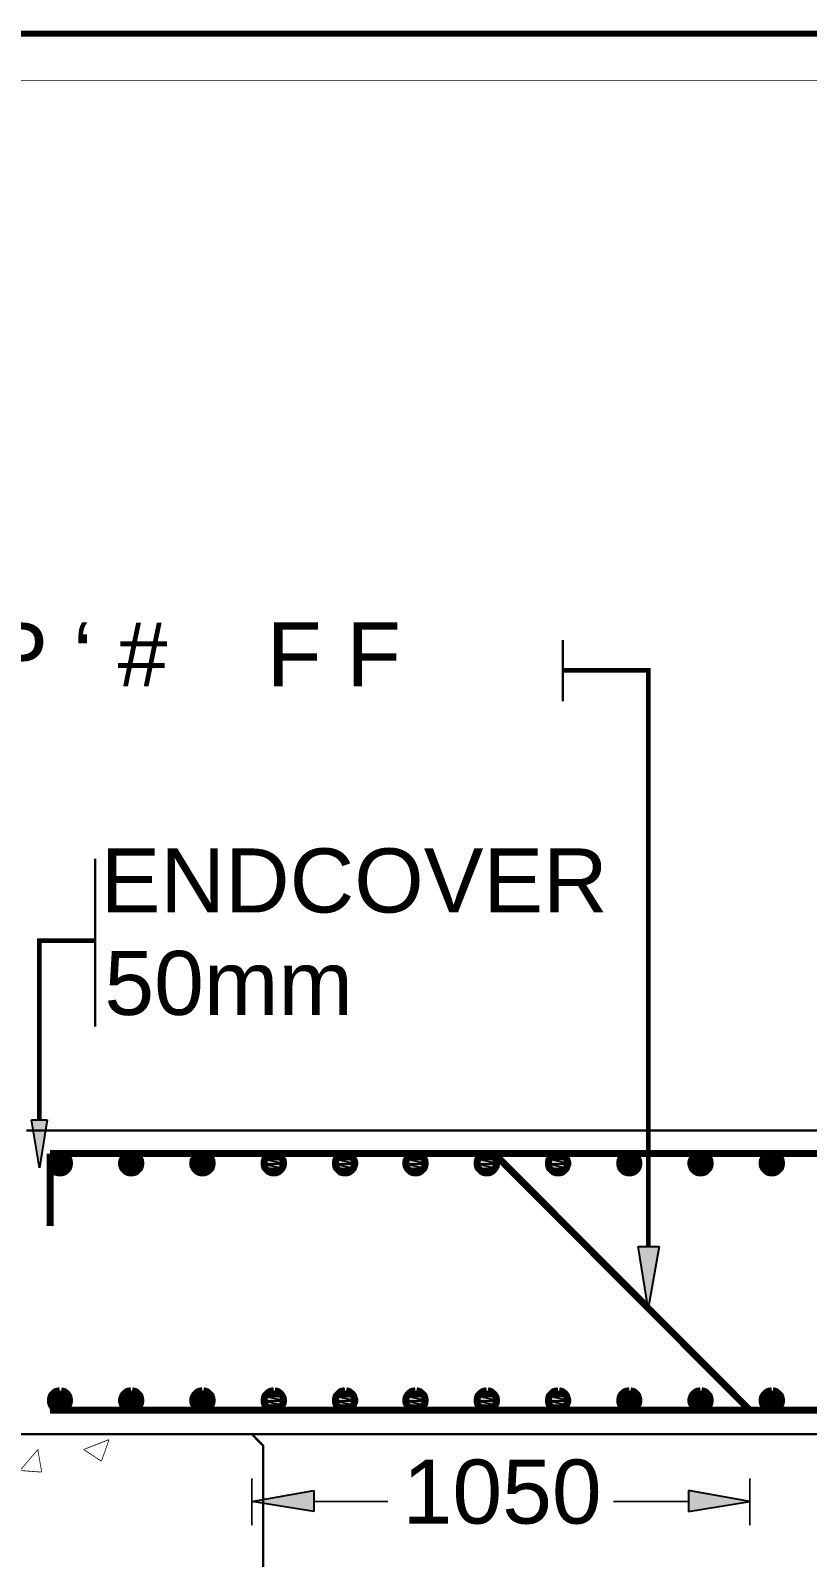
# Model space of a CAD drawing. Header units: millimetres. Extents: x 72 to 769, y 17 to 576.
# Drawn here: x 476.4 to 518.8, y 492.7 to 576.1 of the extents above; entities that cross this region are included whole.
import ezdxf

# ---------------------------------------------------------------- set-up
doc = ezdxf.new("R2010")
doc.units = ezdxf.units.MM
for name, color, linetype in [('H', 7, 'Continuous'), ('P', 7, 'Continuous'), ('T', 7, 'Continuous')]:
    doc.layers.add(name, color=color, linetype=linetype)

msp = doc.modelspace()

# ---------------------------------------------------------------- hatches: boundary and pattern name
at = {"layer": 'H', "linetype": 'Continuous'}
for points in [[(476.85, 513.997), (476.426, 516.625), (477.273, 516.625), (476.85, 513.997)], [(477.449, 514.209), (477.485, 514.456), (478.42, 514.456), (478.473, 514.209), (477.449, 514.209)], [(477.485, 513.962), (477.449, 514.209), (478.473, 514.209), (478.42, 513.962), (477.485, 513.962)], [(477.485, 514.456), (477.696, 514.668), (478.208, 514.668), (478.42, 514.456), (477.485, 514.456)], [(477.696, 514.668), (477.961, 514.756), (478.208, 514.668), (477.696, 514.668)], [(481.348, 514.209), (481.383, 514.456), (482.318, 514.456), (482.353, 514.209), (481.348, 514.209)], [(481.383, 513.962), (481.348, 514.209), (482.353, 514.209), (482.318, 513.962), (481.383, 513.962)], [(481.383, 514.456), (481.595, 514.668), (482.106, 514.668), (482.318, 514.456), (481.383, 514.456)], [(481.595, 514.668), (481.859, 514.756), (482.106, 514.668), (481.595, 514.668)], [(485.246, 514.209), (485.281, 514.456), (486.163, 514.456), (486.251, 514.209), (485.246, 514.209)], [(485.281, 513.962), (485.246, 514.209), (486.251, 514.209), (486.163, 513.962), (485.281, 513.962)], [(485.281, 514.456), (485.493, 514.668), (486.004, 514.668), (486.163, 514.456), (485.281, 514.456)], [(485.493, 514.668), (485.74, 514.756), (486.004, 514.668), (485.493, 514.668)], [(489.091, 514.209), (489.179, 514.456), (490.061, 514.456), (490.149, 514.209), (489.091, 514.209)], [(489.179, 513.962), (489.091, 514.209), (490.149, 514.209), (490.061, 513.962), (489.179, 513.962)], [(489.179, 514.456), (489.391, 514.668), (489.903, 514.668), (490.061, 514.456), (489.179, 514.456)], [(489.391, 514.668), (489.638, 514.756), (489.903, 514.668), (489.391, 514.668)], [(492.989, 514.209), (493.078, 514.456), (493.959, 514.456), (494.048, 514.209), (492.989, 514.209)], [(493.078, 513.962), (492.989, 514.209), (494.048, 514.209), (493.959, 513.962), (493.078, 513.962)], [(493.078, 514.456), (493.236, 514.668), (493.783, 514.668), (493.959, 514.456), (493.078, 514.456)], [(493.236, 514.668), (493.536, 514.756), (493.783, 514.668), (493.236, 514.668)], [(496.888, 514.209), (496.958, 514.456), (497.858, 514.456), (497.946, 514.209), (496.888, 514.209)], [(496.958, 513.962), (496.888, 514.209), (497.946, 514.209), (497.858, 513.962), (496.958, 513.962)], [(496.958, 514.456), (497.134, 514.668), (497.681, 514.668), (497.858, 514.456), (496.958, 514.456)], [(497.134, 514.668), (497.381, 514.756), (497.681, 514.668), (497.134, 514.668)], [(500.768, 514.209), (500.856, 514.456), (501.756, 514.456), (501.826, 514.209), (500.768, 514.209)], [(500.856, 513.962), (500.768, 514.209), (501.826, 514.209), (501.756, 513.962), (500.856, 513.962)], [(500.856, 514.456), (501.033, 514.668), (501.544, 514.668), (501.756, 514.456), (500.856, 514.456)], [(501.033, 514.668), (501.28, 514.756), (501.544, 514.668), (501.033, 514.668)], [(504.666, 514.209), (504.754, 514.456), (505.636, 514.456), (505.725, 514.209), (504.666, 514.209)], [(504.754, 513.962), (504.666, 514.209), (505.725, 514.209), (505.636, 513.962), (504.754, 513.962)], [(504.754, 514.456), (504.931, 514.668), (505.425, 514.668), (505.636, 514.456), (504.754, 514.456)], [(504.931, 514.668), (505.178, 514.756), (505.425, 514.668), (504.931, 514.668)], [(508.564, 514.209), (508.653, 514.456), (509.535, 514.456), (509.588, 514.209), (508.564, 514.209)], [(508.653, 513.962), (508.564, 514.209), (509.588, 514.209), (509.535, 513.962), (508.653, 513.962)], [(508.653, 514.456), (508.811, 514.668), (509.323, 514.668), (509.535, 514.456), (508.653, 514.456)], [(508.811, 514.668), (509.076, 514.756), (509.323, 514.668), (508.811, 514.668)], [(512.463, 514.209), (512.498, 514.456), (513.433, 514.456), (513.468, 514.209), (512.463, 514.209)], [(512.498, 513.962), (512.463, 514.209), (513.468, 514.209), (513.433, 513.962), (512.498, 513.962)], [(512.498, 514.456), (512.71, 514.668), (513.221, 514.668), (513.433, 514.456), (512.498, 514.456)], [(512.71, 514.668), (512.974, 514.756), (513.221, 514.668), (512.71, 514.668)], [(516.361, 514.209), (516.396, 514.456), (517.331, 514.456), (517.366, 514.209), (516.361, 514.209)], [(516.396, 513.962), (516.361, 514.209), (517.366, 514.209), (517.331, 513.962), (516.396, 513.962)], [(516.396, 514.456), (516.608, 514.668), (517.119, 514.668), (517.331, 514.456), (516.396, 514.456)], [(516.608, 514.668), (516.855, 514.756), (517.119, 514.668), (516.608, 514.668)], [(477.961, 513.697), (477.696, 513.786), (477.485, 513.962), (478.208, 513.786), (477.961, 513.697)], [(478.208, 513.786), (477.485, 513.962), (478.42, 513.962), (478.208, 513.786)], [(481.859, 513.697), (481.595, 513.786), (481.383, 513.962), (482.106, 513.786), (481.859, 513.697)], [(482.106, 513.786), (481.383, 513.962), (482.318, 513.962), (482.106, 513.786)], [(485.74, 513.697), (485.493, 513.786), (485.281, 513.962), (486.004, 513.786), (485.74, 513.697)], [(486.004, 513.786), (485.281, 513.962), (486.163, 513.962), (486.004, 513.786)], [(489.638, 513.697), (489.391, 513.786), (489.179, 513.962), (489.903, 513.786), (489.638, 513.697)], [(489.903, 513.786), (489.179, 513.962), (490.061, 513.962), (489.903, 513.786)], [(493.536, 513.697), (493.236, 513.786), (493.078, 513.962), (493.783, 513.786), (493.536, 513.697)], [(493.783, 513.786), (493.078, 513.962), (493.959, 513.962), (493.783, 513.786)], [(497.381, 513.697), (497.134, 513.786), (496.958, 513.962), (497.681, 513.786), (497.381, 513.697)], [(497.681, 513.786), (496.958, 513.962), (497.858, 513.962), (497.681, 513.786)], [(501.28, 513.697), (501.033, 513.786), (500.856, 513.962), (501.544, 513.786), (501.28, 513.697)], [(501.544, 513.786), (500.856, 513.962), (501.756, 513.962), (501.544, 513.786)], [(505.178, 513.697), (504.931, 513.786), (504.754, 513.962), (505.425, 513.786), (505.178, 513.697)], [(505.425, 513.786), (504.754, 513.962), (505.636, 513.962), (505.425, 513.786)], [(509.076, 513.697), (508.811, 513.786), (508.653, 513.962), (509.323, 513.786), (509.076, 513.697)], [(509.323, 513.786), (508.653, 513.962), (509.535, 513.962), (509.323, 513.786)], [(512.974, 513.697), (512.71, 513.786), (512.498, 513.962), (513.221, 513.786), (512.974, 513.697)], [(513.221, 513.786), (512.498, 513.962), (513.433, 513.962), (513.221, 513.786)], [(516.855, 513.697), (516.608, 513.786), (516.396, 513.962), (517.119, 513.786), (516.855, 513.697)], [(517.119, 513.786), (516.396, 513.962), (517.331, 513.962), (517.119, 513.786)], [(510.134, 506.289), (509.588, 509.676), (510.716, 509.676), (510.134, 506.289)], [(477.485, 501.509), (477.696, 501.721), (478.208, 501.721), (478.42, 501.509), (477.485, 501.509)], [(477.696, 501.721), (477.961, 501.756), (478.208, 501.721), (477.696, 501.721)], [(481.383, 501.509), (481.595, 501.721), (482.106, 501.721), (482.318, 501.509), (481.383, 501.509)], [(481.595, 501.721), (481.859, 501.756), (482.106, 501.721), (481.595, 501.721)], [(485.281, 501.509), (485.493, 501.721), (486.004, 501.721), (486.163, 501.509), (485.281, 501.509)], [(485.493, 501.721), (485.74, 501.756), (486.004, 501.721), (485.493, 501.721)], [(489.179, 501.509), (489.391, 501.721), (489.903, 501.721), (490.061, 501.509), (489.179, 501.509)], [(489.391, 501.721), (489.638, 501.756), (489.903, 501.721), (489.391, 501.721)], [(493.078, 501.509), (493.236, 501.721), (493.783, 501.721), (493.959, 501.509), (493.078, 501.509)], [(493.236, 501.721), (493.536, 501.756), (493.783, 501.721), (493.236, 501.721)], [(496.958, 501.509), (497.134, 501.721), (497.681, 501.721), (497.858, 501.509), (496.958, 501.509)], [(497.134, 501.721), (497.381, 501.756), (497.681, 501.721), (497.134, 501.721)], [(500.856, 501.509), (501.033, 501.721), (501.544, 501.721), (501.756, 501.509), (500.856, 501.509)], [(501.033, 501.721), (501.28, 501.756), (501.544, 501.721), (501.033, 501.721)], [(504.754, 501.509), (504.931, 501.721), (505.425, 501.721), (505.636, 501.509), (504.754, 501.509)], [(504.931, 501.721), (505.178, 501.756), (505.425, 501.721), (504.931, 501.721)], [(508.653, 501.509), (508.811, 501.721), (509.323, 501.721), (509.535, 501.509), (508.653, 501.509)], [(508.811, 501.721), (509.076, 501.756), (509.323, 501.721), (508.811, 501.721)], [(512.498, 501.509), (512.71, 501.721), (513.221, 501.721), (513.433, 501.509), (512.498, 501.509)], [(512.71, 501.721), (512.974, 501.756), (513.221, 501.721), (512.71, 501.721)], [(516.396, 501.509), (516.608, 501.721), (517.119, 501.721), (517.331, 501.509), (516.396, 501.509)], [(516.608, 501.721), (516.855, 501.756), (517.119, 501.721), (516.608, 501.721)], [(477.449, 501.262), (477.485, 501.509), (478.42, 501.509), (478.473, 501.262), (477.449, 501.262)], [(477.485, 500.997), (477.449, 501.262), (478.473, 501.262), (478.42, 500.997), (477.485, 500.997)], [(477.961, 500.75), (477.696, 500.786), (477.485, 500.997), (478.208, 500.786), (477.961, 500.75)], [(478.208, 500.786), (477.485, 500.997), (478.42, 500.997), (478.208, 500.786)], [(481.348, 501.262), (481.383, 501.509), (482.318, 501.509), (482.353, 501.262), (481.348, 501.262)], [(481.383, 500.997), (481.348, 501.262), (482.353, 501.262), (482.318, 500.997), (481.383, 500.997)], [(481.859, 500.75), (481.595, 500.786), (481.383, 500.997), (482.106, 500.786), (481.859, 500.75)], [(482.106, 500.786), (481.383, 500.997), (482.318, 500.997), (482.106, 500.786)], [(485.246, 501.262), (485.281, 501.509), (486.163, 501.509), (486.251, 501.262), (485.246, 501.262)], [(485.281, 500.997), (485.246, 501.262), (486.251, 501.262), (486.163, 500.997), (485.281, 500.997)], [(485.74, 500.75), (485.493, 500.786), (485.281, 500.997), (486.004, 500.786), (485.74, 500.75)], [(486.004, 500.786), (485.281, 500.997), (486.163, 500.997), (486.004, 500.786)], [(489.091, 501.262), (489.179, 501.509), (490.061, 501.509), (490.149, 501.262), (489.091, 501.262)], [(489.179, 500.997), (489.091, 501.262), (490.149, 501.262), (490.061, 500.997), (489.179, 500.997)], [(489.638, 500.75), (489.391, 500.786), (489.179, 500.997), (489.903, 500.786), (489.638, 500.75)], [(489.903, 500.786), (489.179, 500.997), (490.061, 500.997), (489.903, 500.786)], [(492.989, 501.262), (493.078, 501.509), (493.959, 501.509), (494.048, 501.262), (492.989, 501.262)], [(493.078, 500.997), (492.989, 501.262), (494.048, 501.262), (493.959, 500.997), (493.078, 500.997)], [(493.536, 500.75), (493.236, 500.786), (493.078, 500.997), (493.783, 500.786), (493.536, 500.75)], [(493.783, 500.786), (493.078, 500.997), (493.959, 500.997), (493.783, 500.786)], [(496.888, 501.262), (496.958, 501.509), (497.858, 501.509), (497.946, 501.262), (496.888, 501.262)], [(496.958, 500.997), (496.888, 501.262), (497.946, 501.262), (497.858, 500.997), (496.958, 500.997)], [(497.381, 500.75), (497.134, 500.786), (496.958, 500.997), (497.681, 500.786), (497.381, 500.75)], [(497.681, 500.786), (496.958, 500.997), (497.858, 500.997), (497.681, 500.786)], [(500.768, 501.262), (500.856, 501.509), (501.756, 501.509), (501.826, 501.262), (500.768, 501.262)], [(500.856, 500.997), (500.768, 501.262), (501.826, 501.262), (501.756, 500.997), (500.856, 500.997)], [(501.28, 500.75), (501.033, 500.786), (500.856, 500.997), (501.544, 500.786), (501.28, 500.75)], [(501.544, 500.786), (500.856, 500.997), (501.756, 500.997), (501.544, 500.786)], [(504.666, 501.262), (504.754, 501.509), (505.636, 501.509), (505.725, 501.262), (504.666, 501.262)], [(504.754, 500.997), (504.666, 501.262), (505.725, 501.262), (505.636, 500.997), (504.754, 500.997)], [(505.178, 500.75), (504.931, 500.786), (504.754, 500.997), (505.425, 500.786), (505.178, 500.75)], [(505.425, 500.786), (504.754, 500.997), (505.636, 500.997), (505.425, 500.786)], [(508.564, 501.262), (508.653, 501.509), (509.535, 501.509), (509.588, 501.262), (508.564, 501.262)], [(508.653, 500.997), (508.564, 501.262), (509.588, 501.262), (509.535, 500.997), (508.653, 500.997)], [(509.076, 500.75), (508.811, 500.786), (508.653, 500.997), (509.323, 500.786), (509.076, 500.75)], [(509.323, 500.786), (508.653, 500.997), (509.535, 500.997), (509.323, 500.786)], [(512.463, 501.262), (512.498, 501.509), (513.433, 501.509), (513.468, 501.262), (512.463, 501.262)], [(512.498, 500.997), (512.463, 501.262), (513.468, 501.262), (513.433, 500.997), (512.498, 500.997)], [(512.974, 500.75), (512.71, 500.786), (512.498, 500.997), (513.221, 500.786), (512.974, 500.75)], [(513.221, 500.786), (512.498, 500.997), (513.433, 500.997), (513.221, 500.786)], [(516.361, 501.262), (516.396, 501.509), (517.331, 501.509), (517.366, 501.262), (516.361, 501.262)], [(516.396, 500.997), (516.361, 501.262), (517.366, 501.262), (517.331, 500.997), (516.396, 500.997)], [(516.855, 500.75), (516.608, 500.786), (516.396, 500.997), (517.119, 500.786), (516.855, 500.75)], [(517.119, 500.786), (516.396, 500.997), (517.331, 500.997), (517.119, 500.786)], [(491.843, 495.212), (488.456, 495.759), (491.843, 496.341), (491.843, 495.212)], [(512.339, 495.212), (512.339, 496.341), (515.673, 495.759), (512.339, 495.212)]]:
    msp.add_hatch(color=256, dxfattribs=at).paths.add_polyline_path(points)

# ---------------------------------------------------------------- linework, layer by layer
at = {"layer": 'P', "color": 1, "const_width": 0.339}
msp.add_lwpolyline([(72.602, 575.98), (768.015, 575.98), (768.015, 17.639), (72.602, 17.639), (72.602, 575.98)], dxfattribs=at)
at = {"layer": 'P'}
for points, const_width in [([(75.195, 573.405), (765.44, 573.405), (765.44, 20.232), (75.195, 20.232), (75.195, 573.405)], 0.042), ([(505.46, 542.837), (505.46, 539.485)], 0.127), ([(510.117, 509.693), (510.117, 541.179), (505.46, 541.179)], 0.254), ([(479.901, 530.895), (479.901, 521.705)], 0.127), ([(476.85, 516.625), (476.85, 526.415), (479.901, 526.415)], 0.254), ([(476.127, 516.043), (699.135, 516.043)], 0.127), ([(477.432, 514.773), (697.865, 514.773)], 0.381), ([(477.432, 510.822), (477.432, 514.773)], 0.381), ([(477.961, 514.773), (477.82, 514.738), (477.714, 514.703), (477.626, 514.65), (477.555, 514.579), (477.502, 514.491), (477.467, 514.403), (477.449, 514.297), (477.449, 514.191), (477.467, 514.085), (477.502, 513.98), (477.555, 513.909), (477.626, 513.838), (477.714, 513.768), (477.82, 513.733), (477.908, 513.715), (478.032, 513.715), (478.12, 513.733), (478.226, 513.768), (478.314, 513.838), (478.384, 513.909), (478.437, 513.98), (478.473, 514.085), (478.49, 514.191), (478.49, 514.297), (478.473, 514.403), (478.437, 514.491), (478.384, 514.579), (478.314, 514.65), (478.226, 514.703), (478.12, 514.738), (478.032, 514.773)], 0.381), ([(481.859, 514.773), (481.7, 514.738), (481.612, 514.703), (481.524, 514.65), (481.453, 514.579), (481.401, 514.491), (481.365, 514.403), (481.33, 514.297), (481.33, 514.191), (481.365, 514.085), (481.401, 513.98), (481.453, 513.909), (481.524, 513.838), (481.612, 513.768), (481.7, 513.733), (481.806, 513.715), (481.912, 513.715), (482.018, 513.733), (482.124, 513.768), (482.194, 513.838), (482.265, 513.909), (482.335, 513.98), (482.371, 514.085), (482.388, 514.191), (482.388, 514.297), (482.371, 514.403), (482.335, 514.491), (482.265, 514.579), (482.194, 514.65), (482.124, 514.703), (482.018, 514.738), (481.912, 514.773)], 0.381), ([(485.757, 514.773), (485.599, 514.738), (485.51, 514.703), (485.422, 514.65), (485.352, 514.579), (485.299, 514.491), (485.246, 514.403), (485.228, 514.297), (485.228, 514.191), (485.246, 514.085), (485.299, 513.98), (485.352, 513.909), (485.422, 513.838), (485.51, 513.768), (485.599, 513.733), (485.704, 513.715), (485.81, 513.715), (485.916, 513.733), (486.004, 513.768), (486.093, 513.838), (486.163, 513.909), (486.234, 513.98), (486.269, 514.085), (486.287, 514.191), (486.287, 514.297), (486.269, 514.403), (486.234, 514.491), (486.163, 514.579), (486.093, 514.65), (486.004, 514.703), (485.916, 514.738), (485.81, 514.773)], 0.381), ([(489.656, 514.773), (489.497, 514.738), (489.409, 514.703), (489.32, 514.65), (489.25, 514.579), (489.179, 514.491), (489.144, 514.403), (489.126, 514.297), (489.126, 514.191), (489.144, 514.085), (489.179, 513.98), (489.25, 513.909), (489.32, 513.838), (489.409, 513.768), (489.497, 513.733), (489.603, 513.715), (489.708, 513.715), (489.814, 513.733), (489.903, 513.768), (489.991, 513.838), (490.061, 513.909), (490.114, 513.98), (490.167, 514.085), (490.185, 514.191), (490.185, 514.297), (490.167, 514.403), (490.114, 514.491), (490.061, 514.579), (489.991, 514.65), (489.903, 514.703), (489.814, 514.738), (489.708, 514.773)], 0.381), ([(493.554, 514.773), (493.395, 514.738), (493.289, 514.703), (493.219, 514.65), (493.148, 514.579), (493.078, 514.491), (493.042, 514.403), (493.025, 514.297), (493.025, 514.191), (493.042, 514.085), (493.078, 513.98), (493.148, 513.909), (493.219, 513.838), (493.289, 513.768), (493.395, 513.733), (493.501, 513.715), (493.607, 513.715), (493.713, 513.733), (493.801, 513.768), (493.889, 513.838), (493.959, 513.909), (494.012, 513.98), (494.048, 514.085), (494.083, 514.191), (494.083, 514.297), (494.048, 514.403), (494.012, 514.491), (493.959, 514.579), (493.889, 514.65), (493.801, 514.703), (493.713, 514.738), (493.607, 514.773)], 0.381), ([(497.399, 514.773), (497.24, 514.738), (497.152, 514.703), (497.064, 514.65), (496.993, 514.579), (496.94, 514.491), (496.888, 514.403), (496.87, 514.297), (496.87, 514.191), (496.888, 514.085), (496.94, 513.98), (496.993, 513.909), (497.064, 513.838), (497.152, 513.768), (497.24, 513.733), (497.346, 513.715), (497.452, 513.715), (497.558, 513.733), (497.646, 513.768), (497.734, 513.838), (497.805, 513.909), (497.875, 513.98), (497.911, 514.085), (497.928, 514.191), (497.928, 514.297), (497.911, 514.403), (497.875, 514.491), (497.805, 514.579), (497.734, 514.65), (497.646, 514.703), (497.558, 514.738), (497.452, 514.773)], 0.381), ([(501.297, 514.773), (501.138, 514.738), (501.05, 514.703), (500.962, 514.65), (500.892, 514.579), (500.821, 514.491), (500.786, 514.403), (500.768, 514.297), (500.768, 514.191), (500.786, 514.085), (500.821, 513.98), (500.892, 513.909), (500.962, 513.838), (501.05, 513.768), (501.138, 513.733), (501.244, 513.715), (501.35, 513.715), (501.456, 513.733), (501.544, 513.768), (501.632, 513.838), (501.703, 513.909), (501.756, 513.98), (501.809, 514.085), (501.826, 514.191), (501.826, 514.297), (501.809, 514.403), (501.756, 514.491), (501.703, 514.579), (501.632, 514.65), (501.544, 514.703), (501.456, 514.738), (501.35, 514.773)], 0.381), ([(501.703, 514.773), (515.673, 500.75)], 0.381), ([(505.195, 514.773), (505.037, 514.738), (504.931, 514.703), (504.86, 514.65), (504.79, 514.579), (504.719, 514.491), (504.684, 514.403), (504.666, 514.297), (504.666, 514.191), (504.684, 514.085), (504.719, 513.98), (504.79, 513.909), (504.86, 513.838), (504.931, 513.768), (505.037, 513.733), (505.143, 513.715), (505.248, 513.715), (505.354, 513.733), (505.442, 513.768), (505.531, 513.838), (505.601, 513.909), (505.654, 513.98), (505.689, 514.085), (505.725, 514.191), (505.725, 514.297), (505.689, 514.403), (505.654, 514.491), (505.601, 514.579), (505.531, 514.65), (505.442, 514.703), (505.354, 514.738), (505.248, 514.773)], 0.381), ([(509.094, 514.773), (508.935, 514.738), (508.829, 514.703), (508.741, 514.65), (508.67, 514.579), (508.617, 514.491), (508.582, 514.403), (508.564, 514.297), (508.564, 514.191), (508.582, 514.085), (508.617, 513.98), (508.67, 513.909), (508.741, 513.838), (508.829, 513.768), (508.935, 513.733), (509.023, 513.715), (509.147, 513.715), (509.235, 513.733), (509.341, 513.768), (509.429, 513.838), (509.499, 513.909), (509.552, 513.98), (509.588, 514.085), (509.605, 514.191), (509.605, 514.297), (509.588, 514.403), (509.552, 514.491), (509.499, 514.579), (509.429, 514.65), (509.341, 514.703), (509.235, 514.738), (509.147, 514.773)], 0.381), ([(512.974, 514.773), (512.815, 514.738), (512.727, 514.703), (512.639, 514.65), (512.568, 514.579), (512.516, 514.491), (512.48, 514.403), (512.445, 514.297), (512.445, 514.191), (512.48, 514.085), (512.516, 513.98), (512.568, 513.909), (512.639, 513.838), (512.727, 513.768), (512.815, 513.733), (512.921, 513.715), (513.027, 513.715), (513.133, 513.733), (513.239, 513.768), (513.309, 513.838), (513.38, 513.909), (513.45, 513.98), (513.486, 514.085), (513.503, 514.191), (513.503, 514.297), (513.486, 514.403), (513.45, 514.491), (513.38, 514.579), (513.309, 514.65), (513.239, 514.703), (513.133, 514.738), (513.027, 514.773)], 0.381), ([(516.872, 514.773), (516.714, 514.738), (516.625, 514.703), (516.537, 514.65), (516.467, 514.579), (516.414, 514.491), (516.361, 514.403), (516.343, 514.297), (516.343, 514.191), (516.361, 514.085), (516.414, 513.98), (516.467, 513.909), (516.537, 513.838), (516.625, 513.768), (516.714, 513.733), (516.819, 513.715), (516.925, 513.715), (517.031, 513.733), (517.119, 513.768), (517.208, 513.838), (517.278, 513.909), (517.349, 513.98), (517.384, 514.085), (517.402, 514.191), (517.402, 514.297), (517.384, 514.403), (517.349, 514.491), (517.278, 514.579), (517.208, 514.65), (517.119, 514.703), (517.031, 514.738), (516.925, 514.773)], 0.381), ([(477.961, 501.809), (477.82, 501.791), (477.714, 501.756), (477.626, 501.685), (477.555, 501.615), (477.502, 501.544), (477.467, 501.438), (477.449, 501.333), (477.449, 501.227), (477.467, 501.121), (477.502, 501.033), (477.555, 500.944), (477.626, 500.874), (477.714, 500.821), (477.82, 500.786), (477.908, 500.75), (478.032, 500.75), (478.12, 500.786), (478.226, 500.821), (478.314, 500.874), (478.384, 500.944), (478.437, 501.033), (478.473, 501.121), (478.49, 501.227), (478.49, 501.333), (478.473, 501.438), (478.437, 501.544), (478.384, 501.615), (478.314, 501.685), (478.226, 501.756), (478.12, 501.791), (478.032, 501.809)], 0.381), ([(481.859, 501.809), (481.7, 501.791), (481.612, 501.756), (481.524, 501.685), (481.453, 501.615), (481.401, 501.544), (481.365, 501.438), (481.33, 501.333), (481.33, 501.227), (481.365, 501.121), (481.401, 501.033), (481.453, 500.944), (481.524, 500.874), (481.612, 500.821), (481.7, 500.786), (481.806, 500.75), (481.912, 500.75), (482.018, 500.786), (482.124, 500.821), (482.194, 500.874), (482.265, 500.944), (482.335, 501.033), (482.371, 501.121), (482.388, 501.227), (482.388, 501.333), (482.371, 501.438), (482.335, 501.544), (482.265, 501.615), (482.194, 501.685), (482.124, 501.756), (482.018, 501.791), (481.912, 501.809)], 0.381), ([(485.757, 501.809), (485.599, 501.791), (485.51, 501.756), (485.422, 501.685), (485.352, 501.615), (485.299, 501.544), (485.246, 501.438), (485.228, 501.333), (485.228, 501.227), (485.246, 501.121), (485.299, 501.033), (485.352, 500.944), (485.422, 500.874), (485.51, 500.821), (485.599, 500.786), (485.704, 500.75), (485.81, 500.75), (485.916, 500.786), (486.004, 500.821), (486.093, 500.874), (486.163, 500.944), (486.234, 501.033), (486.269, 501.121), (486.287, 501.227), (486.287, 501.333), (486.269, 501.438), (486.234, 501.544), (486.163, 501.615), (486.093, 501.685), (486.004, 501.756), (485.916, 501.791), (485.81, 501.809)], 0.381), ([(489.656, 501.809), (489.497, 501.791), (489.409, 501.756), (489.32, 501.685), (489.25, 501.615), (489.179, 501.544), (489.144, 501.438), (489.126, 501.333), (489.126, 501.227), (489.144, 501.121), (489.179, 501.033), (489.25, 500.944), (489.32, 500.874), (489.409, 500.821), (489.497, 500.786), (489.603, 500.75), (489.708, 500.75), (489.814, 500.786), (489.903, 500.821), (489.991, 500.874), (490.061, 500.944), (490.114, 501.033), (490.167, 501.121), (490.185, 501.227), (490.185, 501.333), (490.167, 501.438), (490.114, 501.544), (490.061, 501.615), (489.991, 501.685), (489.903, 501.756), (489.814, 501.791), (489.708, 501.809)], 0.381), ([(493.554, 501.809), (493.395, 501.791), (493.289, 501.756), (493.219, 501.685), (493.148, 501.615), (493.078, 501.544), (493.042, 501.438), (493.025, 501.333), (493.025, 501.227), (493.042, 501.121), (493.078, 501.033), (493.148, 500.944), (493.219, 500.874), (493.289, 500.821), (493.395, 500.786), (493.501, 500.75), (493.607, 500.75), (493.713, 500.786), (493.801, 500.821), (493.889, 500.874), (493.959, 500.944), (494.012, 501.033), (494.048, 501.121), (494.083, 501.227), (494.083, 501.333), (494.048, 501.438), (494.012, 501.544), (493.959, 501.615), (493.889, 501.685), (493.801, 501.756), (493.713, 501.791), (493.607, 501.809)], 0.381), ([(497.399, 501.809), (497.24, 501.791), (497.152, 501.756), (497.064, 501.685), (496.993, 501.615), (496.94, 501.544), (496.888, 501.438), (496.87, 501.333), (496.87, 501.227), (496.888, 501.121), (496.94, 501.033), (496.993, 500.944), (497.064, 500.874), (497.152, 500.821), (497.24, 500.786), (497.346, 500.75), (497.452, 500.75), (497.558, 500.786), (497.646, 500.821), (497.734, 500.874), (497.805, 500.944), (497.875, 501.033), (497.911, 501.121), (497.928, 501.227), (497.928, 501.333), (497.911, 501.438), (497.875, 501.544), (497.805, 501.615), (497.734, 501.685), (497.646, 501.756), (497.558, 501.791), (497.452, 501.809)], 0.381), ([(501.297, 501.809), (501.138, 501.791), (501.05, 501.756), (500.962, 501.685), (500.892, 501.615), (500.821, 501.544), (500.786, 501.438), (500.768, 501.333), (500.768, 501.227), (500.786, 501.121), (500.821, 501.033), (500.892, 500.944), (500.962, 500.874), (501.05, 500.821), (501.138, 500.786), (501.244, 500.75), (501.35, 500.75), (501.456, 500.786), (501.544, 500.821), (501.632, 500.874), (501.703, 500.944), (501.756, 501.033), (501.809, 501.121), (501.826, 501.227), (501.826, 501.333), (501.809, 501.438), (501.756, 501.544), (501.703, 501.615), (501.632, 501.685), (501.544, 501.756), (501.456, 501.791), (501.35, 501.809)], 0.381), ([(505.195, 501.809), (505.037, 501.791), (504.931, 501.756), (504.86, 501.685), (504.79, 501.615), (504.719, 501.544), (504.684, 501.438), (504.666, 501.333), (504.666, 501.227), (504.684, 501.121), (504.719, 501.033), (504.79, 500.944), (504.86, 500.874), (504.931, 500.821), (505.037, 500.786), (505.143, 500.75), (505.248, 500.75), (505.354, 500.786), (505.442, 500.821), (505.531, 500.874), (505.601, 500.944), (505.654, 501.033), (505.689, 501.121), (505.725, 501.227), (505.725, 501.333), (505.689, 501.438), (505.654, 501.544), (505.601, 501.615), (505.531, 501.685), (505.442, 501.756), (505.354, 501.791), (505.248, 501.809)], 0.381), ([(509.094, 501.809), (508.935, 501.791), (508.829, 501.756), (508.741, 501.685), (508.67, 501.615), (508.617, 501.544), (508.582, 501.438), (508.564, 501.333), (508.564, 501.227), (508.582, 501.121), (508.617, 501.033), (508.67, 500.944), (508.741, 500.874), (508.829, 500.821), (508.935, 500.786), (509.023, 500.75), (509.147, 500.75), (509.235, 500.786), (509.341, 500.821), (509.429, 500.874), (509.499, 500.944), (509.552, 501.033), (509.588, 501.121), (509.605, 501.227), (509.605, 501.333), (509.588, 501.438), (509.552, 501.544), (509.499, 501.615), (509.429, 501.685), (509.341, 501.756), (509.235, 501.791), (509.147, 501.809)], 0.381), ([(512.974, 501.809), (512.815, 501.791), (512.727, 501.756), (512.639, 501.685), (512.568, 501.615), (512.516, 501.544), (512.48, 501.438), (512.445, 501.333), (512.445, 501.227), (512.48, 501.121), (512.516, 501.033), (512.568, 500.944), (512.639, 500.874), (512.727, 500.821), (512.815, 500.786), (512.921, 500.75), (513.027, 500.75), (513.133, 500.786), (513.239, 500.821), (513.309, 500.874), (513.38, 500.944), (513.45, 501.033), (513.486, 501.121), (513.503, 501.227), (513.503, 501.333), (513.486, 501.438), (513.45, 501.544), (513.38, 501.615), (513.309, 501.685), (513.239, 501.756), (513.133, 501.791), (513.027, 501.809)], 0.381), ([(516.872, 501.809), (516.714, 501.791), (516.625, 501.756), (516.537, 501.685), (516.467, 501.615), (516.414, 501.544), (516.361, 501.438), (516.343, 501.333), (516.343, 501.227), (516.361, 501.121), (516.414, 501.033), (516.467, 500.944), (516.537, 500.874), (516.625, 500.821), (516.714, 500.786), (516.819, 500.75), (516.925, 500.75), (517.031, 500.786), (517.119, 500.821), (517.208, 500.874), (517.278, 500.944), (517.349, 501.033), (517.384, 501.121), (517.402, 501.227), (517.402, 501.333), (517.384, 501.438), (517.349, 501.544), (517.278, 501.615), (517.208, 501.685), (517.119, 501.756), (517.031, 501.791), (516.925, 501.809)], 0.381), ([(477.432, 500.75), (697.865, 500.75)], 0.381), ([(465.755, 491.649), (489.073, 491.649), (489.073, 498.81), (488.456, 499.445)], 0.127), ([(475.615, 499.445), (699.1, 499.445)], 0.127), ([(479.266, 498.598), (480.66, 499.145)], 0.042), ([(480.236, 497.963), (480.66, 499.145)], 0.042), ([(475.791, 497.452), (476.762, 498.598)], 0.042), ([(476.973, 497.364), (476.762, 498.598)], 0.042), ([(479.266, 498.598), (480.236, 497.963)], 0.042), ([(475.791, 497.452), (476.973, 497.364)], 0.042), ([(488.456, 497.029), (488.456, 494.453)], 0.085), ([(515.673, 497.029), (515.673, 494.453)], 0.085), ([(491.843, 495.759), (495.9, 495.759)], 0.085), ([(512.322, 495.759), (508.212, 495.759)], 0.085)]:
    msp.add_lwpolyline(points, dxfattribs=dict(at, const_width=const_width))
for points in [[(476.85, 513.997), (476.426, 516.625)], [(476.426, 516.625), (477.273, 516.625)], [(477.273, 516.625), (476.85, 513.997)], [(477.485, 514.473), (477.432, 514.209)], [(477.432, 514.209), (478.455, 514.209)], [(478.42, 513.962), (477.432, 514.209)], [(477.432, 514.209), (477.485, 513.962)], [(478.42, 513.962), (477.432, 514.209)], [(477.432, 514.209), (478.455, 514.209)], [(477.696, 514.685), (477.485, 514.473)], [(477.485, 514.473), (478.42, 514.473)], [(478.455, 514.209), (477.485, 514.473)], [(478.455, 514.209), (477.485, 514.473)], [(477.485, 514.473), (478.42, 514.473)], [(477.943, 514.773), (477.696, 514.685)], [(477.696, 514.685), (478.208, 514.685)], [(478.42, 514.473), (477.696, 514.685)], [(478.42, 514.473), (477.696, 514.685)], [(477.696, 514.685), (478.208, 514.685)], [(478.208, 514.685), (477.943, 514.773)], [(478.208, 514.685), (478.42, 514.473)], [(478.42, 514.473), (478.455, 514.209)], [(478.455, 514.209), (478.42, 513.962)], [(481.383, 514.473), (481.33, 514.209)], [(481.33, 514.209), (482.353, 514.209)], [(482.318, 513.962), (481.33, 514.209)], [(481.33, 514.209), (481.383, 513.962)], [(482.318, 513.962), (481.33, 514.209)], [(481.33, 514.209), (482.353, 514.209)], [(481.595, 514.685), (481.383, 514.473)], [(481.383, 514.473), (482.318, 514.473)], [(482.353, 514.209), (481.383, 514.473)], [(482.353, 514.209), (481.383, 514.473)], [(481.383, 514.473), (482.318, 514.473)], [(481.842, 514.773), (481.595, 514.685)], [(481.595, 514.685), (482.106, 514.685)], [(482.318, 514.473), (481.595, 514.685)], [(482.318, 514.473), (481.595, 514.685)], [(481.595, 514.685), (482.106, 514.685)], [(482.106, 514.685), (481.842, 514.773)], [(482.106, 514.685), (482.318, 514.473)], [(482.318, 514.473), (482.353, 514.209)], [(482.353, 514.209), (482.318, 513.962)], [(485.281, 514.473), (485.228, 514.209)], [(485.228, 514.209), (486.251, 514.209)], [(486.163, 513.962), (485.228, 514.209)], [(485.228, 514.209), (485.281, 513.962)], [(486.163, 513.962), (485.228, 514.209)], [(485.228, 514.209), (486.251, 514.209)], [(485.493, 514.685), (485.281, 514.473)], [(485.281, 514.473), (486.163, 514.473)], [(486.251, 514.209), (485.281, 514.473)], [(486.251, 514.209), (485.281, 514.473)], [(485.281, 514.473), (486.163, 514.473)], [(485.74, 514.773), (485.493, 514.685)], [(485.493, 514.685), (485.987, 514.685)], [(486.163, 514.473), (485.493, 514.685)], [(486.163, 514.473), (485.493, 514.685)], [(485.493, 514.685), (485.987, 514.685)], [(485.987, 514.685), (485.74, 514.773)], [(485.987, 514.685), (486.163, 514.473)], [(486.163, 514.473), (486.251, 514.209)], [(486.251, 514.209), (486.163, 513.962)], [(489.162, 514.473), (489.073, 514.209)], [(489.073, 514.209), (490.132, 514.209)], [(490.061, 513.962), (489.073, 514.209)], [(489.073, 514.209), (489.162, 513.962)], [(490.061, 513.962), (489.073, 514.209)], [(489.073, 514.209), (490.132, 514.209)], [(489.373, 514.685), (489.162, 514.473)], [(489.162, 514.473), (490.061, 514.473)], [(490.132, 514.209), (489.162, 514.473)], [(490.132, 514.209), (489.162, 514.473)], [(489.162, 514.473), (490.061, 514.473)], [(489.638, 514.773), (489.373, 514.685)], [(489.373, 514.685), (489.885, 514.685)], [(490.061, 514.473), (489.373, 514.685)], [(490.061, 514.473), (489.373, 514.685)], [(489.373, 514.685), (489.885, 514.685)], [(489.885, 514.685), (489.638, 514.773)], [(489.885, 514.685), (490.061, 514.473)], [(490.061, 514.473), (490.132, 514.209)], [(490.132, 514.209), (490.061, 513.962)], [(493.06, 514.473), (492.972, 514.209)], [(492.972, 514.209), (494.03, 514.209)], [(493.959, 513.962), (492.972, 514.209)], [(492.972, 514.209), (493.06, 513.962)], [(493.959, 513.962), (492.972, 514.209)], [(492.972, 514.209), (494.03, 514.209)], [(493.236, 514.685), (493.06, 514.473)], [(493.06, 514.473), (493.959, 514.473)], [(494.03, 514.209), (493.06, 514.473)], [(494.03, 514.209), (493.06, 514.473)], [(493.06, 514.473), (493.959, 514.473)], [(493.536, 514.773), (493.236, 514.685)], [(493.236, 514.685), (493.783, 514.685)], [(493.959, 514.473), (493.236, 514.685)], [(493.959, 514.473), (493.236, 514.685)], [(493.236, 514.685), (493.783, 514.685)], [(493.783, 514.685), (493.536, 514.773)], [(493.783, 514.685), (493.959, 514.473)], [(493.959, 514.473), (494.03, 514.209)], [(494.03, 514.209), (493.959, 513.962)], [(496.958, 514.473), (496.87, 514.209)], [(496.87, 514.209), (497.928, 514.209)], [(497.84, 513.962), (496.87, 514.209)], [(496.87, 514.209), (496.958, 513.962)], [(497.84, 513.962), (496.87, 514.209)], [(496.87, 514.209), (497.928, 514.209)], [(497.134, 514.685), (496.958, 514.473)], [(496.958, 514.473), (497.84, 514.473)], [(497.928, 514.209), (496.958, 514.473)], [(497.928, 514.209), (496.958, 514.473)], [(496.958, 514.473), (497.84, 514.473)], [(497.381, 514.773), (497.134, 514.685)], [(497.134, 514.685), (497.681, 514.685)], [(497.84, 514.473), (497.134, 514.685)], [(497.84, 514.473), (497.134, 514.685)], [(497.134, 514.685), (497.681, 514.685)], [(497.681, 514.685), (497.381, 514.773)], [(497.681, 514.685), (497.84, 514.473)], [(497.84, 514.473), (497.928, 514.209)], [(497.928, 514.209), (497.84, 513.962)], [(500.856, 514.473), (500.768, 514.209)], [(500.768, 514.209), (501.826, 514.209)], [(501.738, 513.962), (500.768, 514.209)], [(500.768, 514.209), (500.856, 513.962)], [(501.738, 513.962), (500.768, 514.209)], [(500.768, 514.209), (501.826, 514.209)], [(501.015, 514.685), (500.856, 514.473)], [(500.856, 514.473), (501.738, 514.473)], [(501.826, 514.209), (500.856, 514.473)], [(501.826, 514.209), (500.856, 514.473)], [(500.856, 514.473), (501.738, 514.473)], [(501.28, 514.773), (501.015, 514.685)], [(501.015, 514.685), (501.527, 514.685)], [(501.738, 514.473), (501.015, 514.685)], [(501.738, 514.473), (501.015, 514.685)], [(501.015, 514.685), (501.527, 514.685)], [(501.527, 514.685), (501.28, 514.773)], [(501.527, 514.685), (501.738, 514.473)], [(501.738, 514.473), (501.826, 514.209)], [(501.826, 514.209), (501.738, 513.962)], [(504.754, 514.473), (504.666, 514.209)], [(504.666, 514.209), (505.725, 514.209)], [(505.636, 513.962), (504.666, 514.209)], [(504.666, 514.209), (504.754, 513.962)], [(505.636, 513.962), (504.666, 514.209)], [(504.666, 514.209), (505.725, 514.209)], [(504.913, 514.685), (504.754, 514.473)], [(504.754, 514.473), (505.636, 514.473)], [(505.725, 514.209), (504.754, 514.473)], [(505.725, 514.209), (504.754, 514.473)], [(504.754, 514.473), (505.636, 514.473)], [(505.178, 514.773), (504.913, 514.685)], [(504.913, 514.685), (505.425, 514.685)], [(505.636, 514.473), (504.913, 514.685)], [(505.636, 514.473), (504.913, 514.685)], [(504.913, 514.685), (505.425, 514.685)], [(505.425, 514.685), (505.178, 514.773)], [(505.425, 514.685), (505.636, 514.473)], [(505.636, 514.473), (505.725, 514.209)], [(505.725, 514.209), (505.636, 513.962)], [(508.635, 514.473), (508.564, 514.209)], [(508.564, 514.209), (509.57, 514.209)], [(509.535, 513.962), (508.564, 514.209)], [(508.564, 514.209), (508.635, 513.962)], [(509.535, 513.962), (508.564, 514.209)], [(508.564, 514.209), (509.57, 514.209)], [(508.811, 514.685), (508.635, 514.473)], [(508.635, 514.473), (509.535, 514.473)], [(509.57, 514.209), (508.635, 514.473)], [(509.57, 514.209), (508.635, 514.473)], [(508.635, 514.473), (509.535, 514.473)], [(509.058, 514.773), (508.811, 514.685)], [(508.811, 514.685), (509.323, 514.685)], [(509.535, 514.473), (508.811, 514.685)], [(509.535, 514.473), (508.811, 514.685)], [(508.811, 514.685), (509.323, 514.685)], [(509.323, 514.685), (509.058, 514.773)], [(509.323, 514.685), (509.535, 514.473)], [(509.535, 514.473), (509.57, 514.209)], [(509.57, 514.209), (509.535, 513.962)], [(512.498, 514.473), (512.445, 514.209)], [(512.445, 514.209), (513.468, 514.209)], [(513.415, 513.962), (512.445, 514.209)], [(512.445, 514.209), (512.498, 513.962)], [(513.415, 513.962), (512.445, 514.209)], [(512.445, 514.209), (513.468, 514.209)], [(512.71, 514.685), (512.498, 514.473)], [(512.498, 514.473), (513.415, 514.473)], [(513.468, 514.209), (512.498, 514.473)], [(513.468, 514.209), (512.498, 514.473)], [(512.498, 514.473), (513.415, 514.473)], [(512.957, 514.773), (512.71, 514.685)], [(512.71, 514.685), (513.221, 514.685)], [(513.415, 514.473), (512.71, 514.685)], [(513.415, 514.473), (512.71, 514.685)], [(512.71, 514.685), (513.221, 514.685)], [(513.221, 514.685), (512.957, 514.773)], [(513.221, 514.685), (513.415, 514.473)], [(513.415, 514.473), (513.468, 514.209)], [(513.468, 514.209), (513.415, 513.962)], [(516.396, 514.473), (516.343, 514.209)], [(516.343, 514.209), (517.366, 514.209)], [(517.313, 513.962), (516.343, 514.209)], [(516.343, 514.209), (516.396, 513.962)], [(517.313, 513.962), (516.343, 514.209)], [(516.343, 514.209), (517.366, 514.209)], [(516.59, 514.685), (516.396, 514.473)], [(516.396, 514.473), (517.313, 514.473)], [(517.366, 514.209), (516.396, 514.473)], [(517.366, 514.209), (516.396, 514.473)], [(516.396, 514.473), (517.313, 514.473)], [(516.855, 514.773), (516.59, 514.685)], [(516.59, 514.685), (517.102, 514.685)], [(517.313, 514.473), (516.59, 514.685)], [(517.313, 514.473), (516.59, 514.685)], [(516.59, 514.685), (517.102, 514.685)], [(517.102, 514.685), (516.855, 514.773)], [(517.102, 514.685), (517.313, 514.473)], [(517.313, 514.473), (517.366, 514.209)], [(517.366, 514.209), (517.313, 513.962)], [(477.485, 513.962), (478.42, 513.962)], [(477.485, 513.962), (477.696, 513.786)], [(478.208, 513.786), (477.485, 513.962)], [(477.485, 513.962), (478.42, 513.962)], [(478.208, 513.786), (477.485, 513.962)], [(477.696, 513.786), (478.208, 513.786)], [(477.696, 513.786), (478.208, 513.786)], [(477.943, 513.715), (477.696, 513.786)], [(478.208, 513.786), (477.943, 513.715)], [(478.42, 513.962), (478.208, 513.786)], [(481.383, 513.962), (482.318, 513.962)], [(481.383, 513.962), (481.595, 513.786)], [(482.106, 513.786), (481.383, 513.962)], [(481.383, 513.962), (482.318, 513.962)], [(482.106, 513.786), (481.383, 513.962)], [(481.595, 513.786), (482.106, 513.786)], [(481.595, 513.786), (482.106, 513.786)], [(481.842, 513.715), (481.595, 513.786)], [(482.106, 513.786), (481.842, 513.715)], [(482.318, 513.962), (482.106, 513.786)], [(485.281, 513.962), (486.163, 513.962)], [(485.281, 513.962), (485.493, 513.786)], [(485.987, 513.786), (485.281, 513.962)], [(485.281, 513.962), (486.163, 513.962)], [(485.987, 513.786), (485.281, 513.962)], [(485.493, 513.786), (485.987, 513.786)], [(485.493, 513.786), (485.987, 513.786)], [(485.74, 513.715), (485.493, 513.786)], [(485.987, 513.786), (485.74, 513.715)], [(486.163, 513.962), (485.987, 513.786)], [(489.162, 513.962), (490.061, 513.962)], [(489.162, 513.962), (489.373, 513.786)], [(489.885, 513.786), (489.162, 513.962)], [(489.162, 513.962), (490.061, 513.962)], [(489.885, 513.786), (489.162, 513.962)], [(489.373, 513.786), (489.885, 513.786)], [(489.373, 513.786), (489.885, 513.786)], [(489.638, 513.715), (489.373, 513.786)], [(489.885, 513.786), (489.638, 513.715)], [(490.061, 513.962), (489.885, 513.786)], [(493.06, 513.962), (493.959, 513.962)], [(493.06, 513.962), (493.236, 513.786)], [(493.783, 513.786), (493.06, 513.962)], [(493.06, 513.962), (493.959, 513.962)], [(493.783, 513.786), (493.06, 513.962)], [(493.236, 513.786), (493.783, 513.786)], [(493.236, 513.786), (493.783, 513.786)], [(493.536, 513.715), (493.236, 513.786)], [(493.783, 513.786), (493.536, 513.715)], [(493.959, 513.962), (493.783, 513.786)], [(496.958, 513.962), (497.84, 513.962)], [(496.958, 513.962), (497.134, 513.786)], [(497.681, 513.786), (496.958, 513.962)], [(496.958, 513.962), (497.84, 513.962)], [(497.681, 513.786), (496.958, 513.962)], [(497.134, 513.786), (497.681, 513.786)], [(497.134, 513.786), (497.681, 513.786)], [(497.381, 513.715), (497.134, 513.786)], [(497.681, 513.786), (497.381, 513.715)], [(497.84, 513.962), (497.681, 513.786)], [(500.856, 513.962), (501.738, 513.962)], [(500.856, 513.962), (501.015, 513.786)], [(501.527, 513.786), (500.856, 513.962)], [(500.856, 513.962), (501.738, 513.962)], [(501.527, 513.786), (500.856, 513.962)], [(501.015, 513.786), (501.527, 513.786)], [(501.015, 513.786), (501.527, 513.786)], [(501.28, 513.715), (501.015, 513.786)], [(501.527, 513.786), (501.28, 513.715)], [(501.738, 513.962), (501.527, 513.786)], [(504.754, 513.962), (505.636, 513.962)], [(504.754, 513.962), (504.913, 513.786)], [(505.425, 513.786), (504.754, 513.962)], [(504.754, 513.962), (505.636, 513.962)], [(505.425, 513.786), (504.754, 513.962)], [(504.913, 513.786), (505.425, 513.786)], [(504.913, 513.786), (505.425, 513.786)], [(505.178, 513.715), (504.913, 513.786)], [(505.425, 513.786), (505.178, 513.715)], [(505.636, 513.962), (505.425, 513.786)], [(508.635, 513.962), (509.535, 513.962)], [(508.635, 513.962), (508.811, 513.786)], [(509.323, 513.786), (508.635, 513.962)], [(508.635, 513.962), (509.535, 513.962)], [(509.323, 513.786), (508.635, 513.962)], [(508.811, 513.786), (509.323, 513.786)], [(508.811, 513.786), (509.323, 513.786)], [(509.058, 513.715), (508.811, 513.786)], [(509.323, 513.786), (509.058, 513.715)], [(509.535, 513.962), (509.323, 513.786)], [(512.498, 513.962), (513.415, 513.962)], [(512.498, 513.962), (512.71, 513.786)], [(513.221, 513.786), (512.498, 513.962)], [(512.498, 513.962), (513.415, 513.962)], [(513.221, 513.786), (512.498, 513.962)], [(512.71, 513.786), (513.221, 513.786)], [(512.71, 513.786), (513.221, 513.786)], [(512.957, 513.715), (512.71, 513.786)], [(513.221, 513.786), (512.957, 513.715)], [(513.415, 513.962), (513.221, 513.786)], [(516.396, 513.962), (517.313, 513.962)], [(516.396, 513.962), (516.59, 513.786)], [(517.102, 513.786), (516.396, 513.962)], [(516.396, 513.962), (517.313, 513.962)], [(517.102, 513.786), (516.396, 513.962)], [(516.59, 513.786), (517.102, 513.786)], [(516.59, 513.786), (517.102, 513.786)], [(516.855, 513.715), (516.59, 513.786)], [(517.102, 513.786), (516.855, 513.715)], [(517.313, 513.962), (517.102, 513.786)], [(510.117, 506.307), (509.57, 509.693)], [(509.57, 509.693), (510.716, 509.693)], [(510.716, 509.693), (510.117, 506.307)], [(477.696, 501.738), (477.485, 501.509)], [(477.943, 501.773), (477.696, 501.738)], [(477.696, 501.738), (478.208, 501.738)], [(478.42, 501.509), (477.696, 501.738)], [(478.42, 501.509), (477.696, 501.738)], [(477.696, 501.738), (478.208, 501.738)], [(478.208, 501.738), (477.943, 501.773)], [(478.208, 501.738), (478.42, 501.509)], [(481.595, 501.738), (481.383, 501.509)], [(481.842, 501.773), (481.595, 501.738)], [(481.595, 501.738), (482.106, 501.738)], [(482.318, 501.509), (481.595, 501.738)], [(482.318, 501.509), (481.595, 501.738)], [(481.595, 501.738), (482.106, 501.738)], [(482.106, 501.738), (481.842, 501.773)], [(482.106, 501.738), (482.318, 501.509)], [(485.493, 501.738), (485.281, 501.509)], [(485.74, 501.773), (485.493, 501.738)], [(485.493, 501.738), (485.987, 501.738)], [(486.163, 501.509), (485.493, 501.738)], [(486.163, 501.509), (485.493, 501.738)], [(485.493, 501.738), (485.987, 501.738)], [(485.987, 501.738), (485.74, 501.773)], [(485.987, 501.738), (486.163, 501.509)], [(489.373, 501.738), (489.162, 501.509)], [(489.638, 501.773), (489.373, 501.738)], [(489.373, 501.738), (489.885, 501.738)], [(490.061, 501.509), (489.373, 501.738)], [(490.061, 501.509), (489.373, 501.738)], [(489.373, 501.738), (489.885, 501.738)], [(489.885, 501.738), (489.638, 501.773)], [(489.885, 501.738), (490.061, 501.509)], [(493.236, 501.738), (493.06, 501.509)], [(493.536, 501.773), (493.236, 501.738)], [(493.236, 501.738), (493.783, 501.738)], [(493.959, 501.509), (493.236, 501.738)], [(493.959, 501.509), (493.236, 501.738)], [(493.236, 501.738), (493.783, 501.738)], [(493.783, 501.738), (493.536, 501.773)], [(493.783, 501.738), (493.959, 501.509)], [(497.134, 501.738), (496.958, 501.509)], [(497.381, 501.773), (497.134, 501.738)], [(497.134, 501.738), (497.681, 501.738)], [(497.84, 501.509), (497.134, 501.738)], [(497.84, 501.509), (497.134, 501.738)], [(497.134, 501.738), (497.681, 501.738)], [(497.681, 501.738), (497.381, 501.773)], [(497.681, 501.738), (497.84, 501.509)], [(501.015, 501.738), (500.856, 501.509)], [(501.28, 501.773), (501.015, 501.738)], [(501.015, 501.738), (501.527, 501.738)], [(501.738, 501.509), (501.015, 501.738)], [(501.738, 501.509), (501.015, 501.738)], [(501.015, 501.738), (501.527, 501.738)], [(501.527, 501.738), (501.28, 501.773)], [(501.527, 501.738), (501.738, 501.509)], [(504.913, 501.738), (504.754, 501.509)], [(505.178, 501.773), (504.913, 501.738)], [(504.913, 501.738), (505.425, 501.738)], [(505.636, 501.509), (504.913, 501.738)], [(505.636, 501.509), (504.913, 501.738)], [(504.913, 501.738), (505.425, 501.738)], [(505.425, 501.738), (505.178, 501.773)], [(505.425, 501.738), (505.636, 501.509)], [(508.811, 501.738), (508.635, 501.509)], [(509.058, 501.773), (508.811, 501.738)], [(508.811, 501.738), (509.323, 501.738)], [(509.535, 501.509), (508.811, 501.738)], [(509.535, 501.509), (508.811, 501.738)], [(508.811, 501.738), (509.323, 501.738)], [(509.323, 501.738), (509.058, 501.773)], [(509.323, 501.738), (509.535, 501.509)], [(512.71, 501.738), (512.498, 501.509)], [(512.957, 501.773), (512.71, 501.738)], [(512.71, 501.738), (513.221, 501.738)], [(513.415, 501.509), (512.71, 501.738)], [(513.415, 501.509), (512.71, 501.738)], [(512.71, 501.738), (513.221, 501.738)], [(513.221, 501.738), (512.957, 501.773)], [(513.221, 501.738), (513.415, 501.509)], [(516.59, 501.738), (516.396, 501.509)], [(516.855, 501.773), (516.59, 501.738)], [(516.59, 501.738), (517.102, 501.738)], [(517.313, 501.509), (516.59, 501.738)], [(517.313, 501.509), (516.59, 501.738)], [(516.59, 501.738), (517.102, 501.738)], [(517.102, 501.738), (516.855, 501.773)], [(517.102, 501.738), (517.313, 501.509)], [(477.485, 501.509), (477.432, 501.262)], [(477.432, 501.262), (478.455, 501.262)], [(478.42, 501.015), (477.432, 501.262)], [(477.432, 501.262), (477.485, 501.015)], [(478.42, 501.015), (477.432, 501.262)], [(477.432, 501.262), (478.455, 501.262)], [(477.485, 501.509), (478.42, 501.509)], [(478.455, 501.262), (477.485, 501.509)], [(478.455, 501.262), (477.485, 501.509)], [(477.485, 501.509), (478.42, 501.509)], [(477.485, 501.015), (478.42, 501.015)], [(477.485, 501.015), (477.696, 500.803)], [(478.208, 500.803), (477.485, 501.015)], [(477.485, 501.015), (478.42, 501.015)], [(478.208, 500.803), (477.485, 501.015)], [(477.696, 500.803), (478.208, 500.803)], [(477.696, 500.803), (478.208, 500.803)], [(477.943, 500.75), (477.696, 500.803)], [(478.208, 500.803), (477.943, 500.75)], [(478.42, 501.015), (478.208, 500.803)], [(478.42, 501.509), (478.455, 501.262)], [(478.455, 501.262), (478.42, 501.015)], [(481.383, 501.509), (481.33, 501.262)], [(481.33, 501.262), (482.353, 501.262)], [(482.318, 501.015), (481.33, 501.262)], [(481.33, 501.262), (481.383, 501.015)], [(482.318, 501.015), (481.33, 501.262)], [(481.33, 501.262), (482.353, 501.262)], [(481.383, 501.509), (482.318, 501.509)], [(482.353, 501.262), (481.383, 501.509)], [(482.353, 501.262), (481.383, 501.509)], [(481.383, 501.509), (482.318, 501.509)], [(481.383, 501.015), (482.318, 501.015)], [(481.383, 501.015), (481.595, 500.803)], [(482.106, 500.803), (481.383, 501.015)], [(481.383, 501.015), (482.318, 501.015)], [(482.106, 500.803), (481.383, 501.015)], [(481.595, 500.803), (482.106, 500.803)], [(481.595, 500.803), (482.106, 500.803)], [(481.842, 500.75), (481.595, 500.803)], [(482.106, 500.803), (481.842, 500.75)], [(482.318, 501.015), (482.106, 500.803)], [(482.318, 501.509), (482.353, 501.262)], [(482.353, 501.262), (482.318, 501.015)], [(485.281, 501.509), (485.228, 501.262)], [(485.228, 501.262), (486.251, 501.262)], [(486.163, 501.015), (485.228, 501.262)], [(485.228, 501.262), (485.281, 501.015)], [(486.163, 501.015), (485.228, 501.262)], [(485.228, 501.262), (486.251, 501.262)], [(485.281, 501.509), (486.163, 501.509)], [(486.251, 501.262), (485.281, 501.509)], [(486.251, 501.262), (485.281, 501.509)], [(485.281, 501.509), (486.163, 501.509)], [(485.281, 501.015), (486.163, 501.015)], [(485.281, 501.015), (485.493, 500.803)], [(485.987, 500.803), (485.281, 501.015)], [(485.281, 501.015), (486.163, 501.015)], [(485.987, 500.803), (485.281, 501.015)], [(485.493, 500.803), (485.987, 500.803)], [(485.493, 500.803), (485.987, 500.803)], [(485.74, 500.75), (485.493, 500.803)], [(485.987, 500.803), (485.74, 500.75)], [(486.163, 501.015), (485.987, 500.803)], [(486.163, 501.509), (486.251, 501.262)], [(486.251, 501.262), (486.163, 501.015)], [(489.162, 501.509), (489.073, 501.262)], [(489.073, 501.262), (490.132, 501.262)], [(490.061, 501.015), (489.073, 501.262)], [(489.073, 501.262), (489.162, 501.015)], [(490.061, 501.015), (489.073, 501.262)], [(489.073, 501.262), (490.132, 501.262)], [(489.162, 501.509), (490.061, 501.509)], [(490.132, 501.262), (489.162, 501.509)], [(490.132, 501.262), (489.162, 501.509)], [(489.162, 501.509), (490.061, 501.509)], [(489.162, 501.015), (490.061, 501.015)], [(489.162, 501.015), (489.373, 500.803)], [(489.885, 500.803), (489.162, 501.015)], [(489.162, 501.015), (490.061, 501.015)], [(489.885, 500.803), (489.162, 501.015)], [(489.373, 500.803), (489.885, 500.803)], [(489.373, 500.803), (489.885, 500.803)], [(489.638, 500.75), (489.373, 500.803)], [(489.885, 500.803), (489.638, 500.75)], [(490.061, 501.015), (489.885, 500.803)], [(490.061, 501.509), (490.132, 501.262)], [(490.132, 501.262), (490.061, 501.015)], [(493.06, 501.509), (492.972, 501.262)], [(492.972, 501.262), (494.03, 501.262)], [(493.959, 501.015), (492.972, 501.262)], [(492.972, 501.262), (493.06, 501.015)], [(493.959, 501.015), (492.972, 501.262)], [(492.972, 501.262), (494.03, 501.262)], [(493.06, 501.509), (493.959, 501.509)], [(494.03, 501.262), (493.06, 501.509)], [(494.03, 501.262), (493.06, 501.509)], [(493.06, 501.509), (493.959, 501.509)], [(493.06, 501.015), (493.959, 501.015)], [(493.06, 501.015), (493.236, 500.803)], [(493.783, 500.803), (493.06, 501.015)], [(493.06, 501.015), (493.959, 501.015)], [(493.783, 500.803), (493.06, 501.015)], [(493.236, 500.803), (493.783, 500.803)], [(493.236, 500.803), (493.783, 500.803)], [(493.536, 500.75), (493.236, 500.803)], [(493.783, 500.803), (493.536, 500.75)], [(493.959, 501.015), (493.783, 500.803)], [(493.959, 501.509), (494.03, 501.262)], [(494.03, 501.262), (493.959, 501.015)], [(496.958, 501.509), (496.87, 501.262)], [(496.87, 501.262), (497.928, 501.262)], [(497.84, 501.015), (496.87, 501.262)], [(496.87, 501.262), (496.958, 501.015)], [(497.84, 501.015), (496.87, 501.262)], [(496.87, 501.262), (497.928, 501.262)], [(496.958, 501.509), (497.84, 501.509)], [(497.928, 501.262), (496.958, 501.509)], [(497.928, 501.262), (496.958, 501.509)], [(496.958, 501.509), (497.84, 501.509)], [(496.958, 501.015), (497.84, 501.015)], [(496.958, 501.015), (497.134, 500.803)], [(497.681, 500.803), (496.958, 501.015)], [(496.958, 501.015), (497.84, 501.015)], [(497.681, 500.803), (496.958, 501.015)], [(497.134, 500.803), (497.681, 500.803)], [(497.134, 500.803), (497.681, 500.803)], [(497.381, 500.75), (497.134, 500.803)], [(497.681, 500.803), (497.381, 500.75)], [(497.84, 501.015), (497.681, 500.803)], [(497.84, 501.509), (497.928, 501.262)], [(497.928, 501.262), (497.84, 501.015)], [(500.856, 501.509), (500.768, 501.262)], [(500.768, 501.262), (501.826, 501.262)], [(501.738, 501.015), (500.768, 501.262)], [(500.768, 501.262), (500.856, 501.015)], [(501.738, 501.015), (500.768, 501.262)], [(500.768, 501.262), (501.826, 501.262)], [(500.856, 501.509), (501.738, 501.509)], [(501.826, 501.262), (500.856, 501.509)], [(501.826, 501.262), (500.856, 501.509)], [(500.856, 501.509), (501.738, 501.509)], [(500.856, 501.015), (501.738, 501.015)], [(500.856, 501.015), (501.015, 500.803)], [(501.527, 500.803), (500.856, 501.015)], [(500.856, 501.015), (501.738, 501.015)], [(501.527, 500.803), (500.856, 501.015)], [(501.015, 500.803), (501.527, 500.803)], [(501.015, 500.803), (501.527, 500.803)], [(501.28, 500.75), (501.015, 500.803)], [(501.527, 500.803), (501.28, 500.75)], [(501.738, 501.015), (501.527, 500.803)], [(501.738, 501.509), (501.826, 501.262)], [(501.826, 501.262), (501.738, 501.015)], [(504.754, 501.509), (504.666, 501.262)], [(504.666, 501.262), (505.725, 501.262)], [(505.636, 501.015), (504.666, 501.262)], [(504.666, 501.262), (504.754, 501.015)], [(505.636, 501.015), (504.666, 501.262)], [(504.666, 501.262), (505.725, 501.262)], [(504.754, 501.509), (505.636, 501.509)], [(505.725, 501.262), (504.754, 501.509)], [(505.725, 501.262), (504.754, 501.509)], [(504.754, 501.509), (505.636, 501.509)], [(504.754, 501.015), (505.636, 501.015)], [(504.754, 501.015), (504.913, 500.803)], [(505.425, 500.803), (504.754, 501.015)], [(504.754, 501.015), (505.636, 501.015)], [(505.425, 500.803), (504.754, 501.015)], [(504.913, 500.803), (505.425, 500.803)], [(504.913, 500.803), (505.425, 500.803)], [(505.178, 500.75), (504.913, 500.803)], [(505.425, 500.803), (505.178, 500.75)], [(505.636, 501.015), (505.425, 500.803)], [(505.636, 501.509), (505.725, 501.262)], [(505.725, 501.262), (505.636, 501.015)], [(508.635, 501.509), (508.564, 501.262)], [(508.564, 501.262), (509.57, 501.262)], [(509.535, 501.015), (508.564, 501.262)], [(508.564, 501.262), (508.635, 501.015)], [(509.535, 501.015), (508.564, 501.262)], [(508.564, 501.262), (509.57, 501.262)], [(508.635, 501.509), (509.535, 501.509)], [(509.57, 501.262), (508.635, 501.509)], [(509.57, 501.262), (508.635, 501.509)], [(508.635, 501.509), (509.535, 501.509)], [(508.635, 501.015), (509.535, 501.015)], [(508.635, 501.015), (508.811, 500.803)], [(509.323, 500.803), (508.635, 501.015)], [(508.635, 501.015), (509.535, 501.015)], [(509.323, 500.803), (508.635, 501.015)], [(508.811, 500.803), (509.323, 500.803)], [(508.811, 500.803), (509.323, 500.803)], [(509.058, 500.75), (508.811, 500.803)], [(509.323, 500.803), (509.058, 500.75)], [(509.535, 501.015), (509.323, 500.803)], [(509.535, 501.509), (509.57, 501.262)], [(509.57, 501.262), (509.535, 501.015)], [(512.498, 501.509), (512.445, 501.262)], [(512.445, 501.262), (513.468, 501.262)], [(513.415, 501.015), (512.445, 501.262)], [(512.445, 501.262), (512.498, 501.015)], [(513.415, 501.015), (512.445, 501.262)], [(512.445, 501.262), (513.468, 501.262)], [(512.498, 501.509), (513.415, 501.509)], [(513.468, 501.262), (512.498, 501.509)], [(513.468, 501.262), (512.498, 501.509)], [(512.498, 501.509), (513.415, 501.509)], [(512.498, 501.015), (513.415, 501.015)], [(512.498, 501.015), (512.71, 500.803)], [(513.221, 500.803), (512.498, 501.015)], [(512.498, 501.015), (513.415, 501.015)], [(513.221, 500.803), (512.498, 501.015)], [(512.71, 500.803), (513.221, 500.803)], [(512.71, 500.803), (513.221, 500.803)], [(512.957, 500.75), (512.71, 500.803)], [(513.221, 500.803), (512.957, 500.75)], [(513.415, 501.015), (513.221, 500.803)], [(513.415, 501.509), (513.468, 501.262)], [(513.468, 501.262), (513.415, 501.015)], [(516.396, 501.509), (516.343, 501.262)], [(516.343, 501.262), (517.366, 501.262)], [(517.313, 501.015), (516.343, 501.262)], [(516.343, 501.262), (516.396, 501.015)], [(517.313, 501.015), (516.343, 501.262)], [(516.343, 501.262), (517.366, 501.262)], [(516.396, 501.509), (517.313, 501.509)], [(517.366, 501.262), (516.396, 501.509)], [(517.366, 501.262), (516.396, 501.509)], [(516.396, 501.509), (517.313, 501.509)], [(516.396, 501.015), (517.313, 501.015)], [(516.396, 501.015), (516.59, 500.803)], [(517.102, 500.803), (516.396, 501.015)], [(516.396, 501.015), (517.313, 501.015)], [(517.102, 500.803), (516.396, 501.015)], [(516.59, 500.803), (517.102, 500.803)], [(516.59, 500.803), (517.102, 500.803)], [(516.855, 500.75), (516.59, 500.803)], [(517.102, 500.803), (516.855, 500.75)], [(517.313, 501.015), (517.102, 500.803)], [(517.313, 501.509), (517.366, 501.262)], [(517.366, 501.262), (517.313, 501.015)], [(488.456, 495.759), (491.843, 496.358)], [(491.843, 495.212), (488.456, 495.759)], [(491.843, 496.358), (491.843, 495.212)], [(512.322, 496.358), (512.322, 495.212)], [(515.673, 495.759), (512.322, 496.358)], [(512.322, 495.212), (515.673, 495.759)]]:
    msp.add_lwpolyline(points, dxfattribs=at)

# ---------------------------------------------------------------- texts
at = {"layer": 'T', "char_height": 3.5, "attachment_point": 7}
for s, insert in [('{\\fArial|b0|i0|c0|p18;PP ‘ #    F F}', (470.8, 540.3)), ('{\\fArial|b0|i0|c0|p18;ENDCOVER}', (480.2, 527.9)), ('{\\fArial|b0|i0|c0|p18;50mm}', (480.4, 522.3)), ('{\\fArial|b0|i0|c0|p18;1050}', (496.7, 494.5))]:
    msp.add_mtext(s, dxfattribs=dict(at, insert=insert))

doc.saveas('drawing.dxf')
